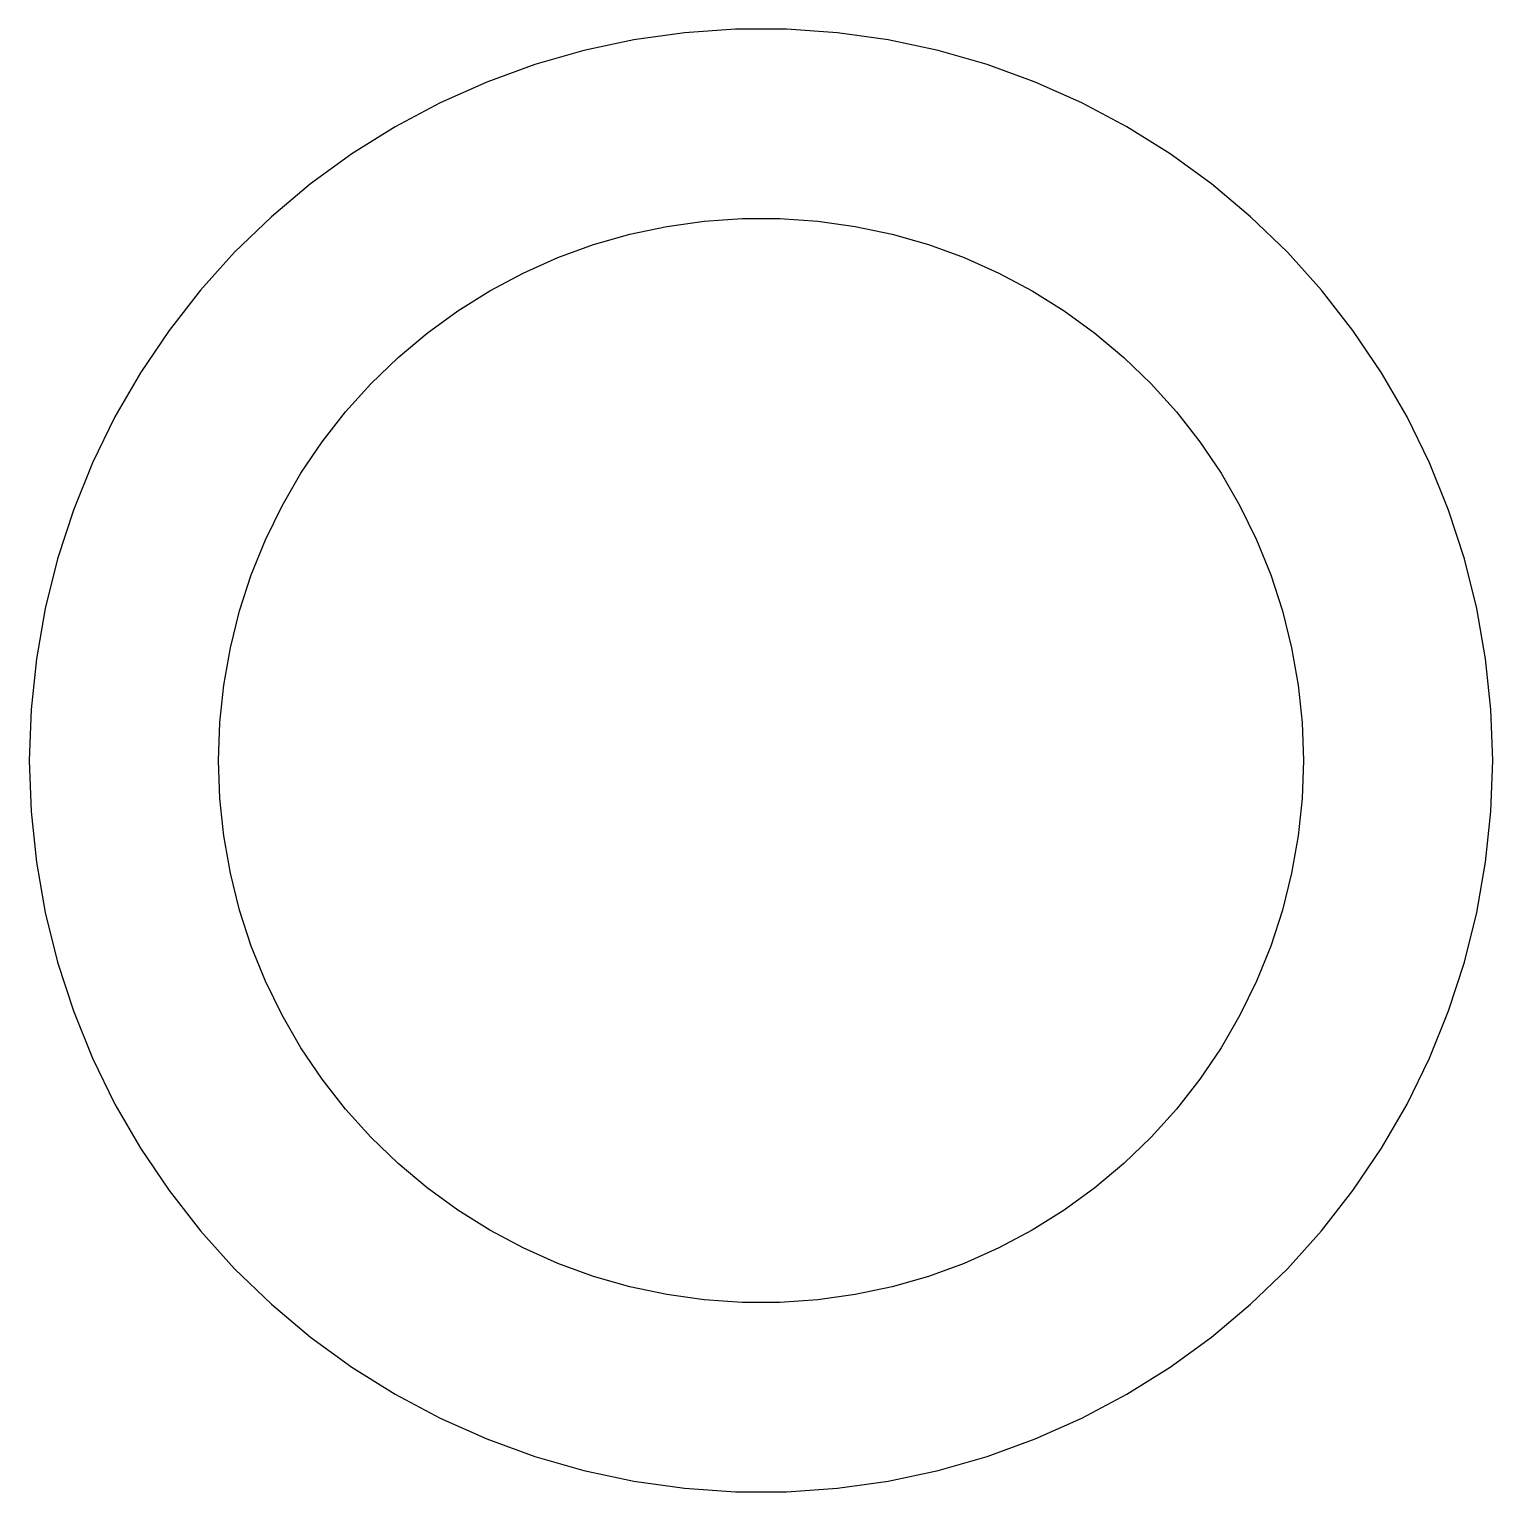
# Model space of a CAD drawing. Header units: metres. Extents: x -4.02 to 4.02, y -4.02 to 4.02.
import ezdxf

# ---------------------------------------------------------------- set-up
doc = ezdxf.new("R2010")
doc.units = ezdxf.units.M

msp = doc.modelspace()

# ---------------------------------------------------------------- linework, layer by layer
for p, q in [((-0.698065, 3.95893), (-0.972526, 3.90059)), ((-0.420204, 3.99798), (-0.698065, 3.95893)), ((-0.140295, 4.01755), (-0.420204, 3.99798)), ((0.140295, 4.01755), (-0.140295, 4.01755)), ((0.420204, 3.99798), (0.140295, 4.01755)), ((0.698065, 3.95893), (0.420204, 3.99798)), ((0.972526, 3.90059), (0.698065, 3.95893)), ((-0.972526, 3.90059), (-1.24225, 3.82325)), ((1.24225, 3.82325), (0.972526, 3.90059)), ((-1.24225, 3.82325), (-1.50592, 3.72728)), ((1.50592, 3.72728), (1.24225, 3.82325)), ((-1.50592, 3.72728), (-1.76225, 3.61315)), ((1.76225, 3.61315), (1.50592, 3.72728)), ((-1.76225, 3.61315), (-2.01, 3.48142)), ((2.01, 3.48142), (1.76225, 3.61315)), ((-2.01, 3.48142), (-2.24796, 3.33273)), ((2.24796, 3.33273), (2.01, 3.48142)), ((-2.24796, 3.33273), (-2.47496, 3.1678)), ((2.47496, 3.1678), (2.24796, 3.33273)), ((-2.47496, 3.1678), (-2.6899, 2.98744)), ((2.6899, 2.98744), (2.47496, 3.1678)), ((-2.6899, 2.98744), (-2.89175, 2.79253)), ((-0.311494, 2.96367), (-0.104, 2.97818)), ((-0.104, 2.97818), (0.104, 2.97818)), ((0.104, 2.97818), (0.311494, 2.96367)), ((2.89175, 2.79253), (2.6899, 2.98744)), ((-0.720927, 2.89148), (-0.517471, 2.93473)), ((-0.517471, 2.93473), (-0.311494, 2.96367)), ((0.311494, 2.96367), (0.517471, 2.93473)), ((0.517471, 2.93473), (0.720927, 2.89148)), ((-1.11633, 2.76301), (-0.92087, 2.83415)), ((-0.92087, 2.83415), (-0.720927, 2.89148)), ((0.720927, 2.89148), (0.92087, 2.83415)), ((0.92087, 2.83415), (1.11633, 2.76301)), ((-2.89175, 2.79253), (-3.0795, 2.58401)), ((-1.30635, 2.67841), (-1.11633, 2.76301)), ((1.11633, 2.76301), (1.30635, 2.67841)), ((3.0795, 2.58401), (2.89175, 2.79253)), ((-1.49, 2.58076), (-1.30635, 2.67841)), ((1.30635, 2.67841), (1.49, 2.58076)), ((-3.0795, 2.58401), (-3.25225, 2.3629)), ((-1.66639, 2.47053), (-1.49, 2.58076)), ((1.49, 2.58076), (1.66639, 2.47053)), ((3.25225, 2.3629), (3.0795, 2.58401)), ((-1.83467, 2.34827), (-1.66639, 2.47053)), ((1.66639, 2.47053), (1.83467, 2.34827)), ((-3.25225, 2.3629), (-3.40915, 2.13027)), ((-1.99401, 2.21457), (-1.83467, 2.34827)), ((1.83467, 2.34827), (1.99401, 2.21457)), ((3.40915, 2.13027), (3.25225, 2.3629)), ((-2.14363, 2.07008), (-1.99401, 2.21457)), ((1.99401, 2.21457), (2.14363, 2.07008)), ((-3.40915, 2.13027), (-3.54945, 1.88727)), ((3.54945, 1.88727), (3.40915, 2.13027)), ((-2.28281, 1.91551), (-2.14363, 2.07008)), ((2.14363, 2.07008), (2.28281, 1.91551)), ((-3.54945, 1.88727), (-3.67245, 1.63508)), ((-2.41087, 1.7516), (-2.28281, 1.91551)), ((2.28281, 1.91551), (2.41087, 1.7516)), ((3.67245, 1.63508), (3.54945, 1.88727)), ((-2.52718, 1.57916), (-2.41087, 1.7516)), ((2.41087, 1.7516), (2.52718, 1.57916)), ((-3.67245, 1.63508), (-3.77756, 1.37492)), ((3.77756, 1.37492), (3.67245, 1.63508)), ((-2.63118, 1.39902), (-2.52718, 1.57916)), ((2.52718, 1.57916), (2.63118, 1.39902)), ((-3.77756, 1.37492), (-3.86427, 1.10806)), ((-2.72237, 1.21207), (-2.63118, 1.39902)), ((2.63118, 1.39902), (2.72237, 1.21207)), ((3.86427, 1.10806), (3.77756, 1.37492)), ((-2.80028, 1.01922), (-2.72237, 1.21207)), ((2.72237, 1.21207), (2.80028, 1.01922)), ((-3.86427, 1.10806), (-3.93215, 0.835805)), ((3.93215, 0.835805), (3.86427, 1.10806)), ((-2.86456, 0.821399), (-2.80028, 1.01922)), ((2.80028, 1.01922), (2.86456, 0.821399)), ((-3.93215, 0.835805), (-3.98088, 0.559475)), ((-2.91488, 0.619576), (-2.86456, 0.821399)), ((2.86456, 0.821399), (2.91488, 0.619576)), ((3.98088, 0.559475), (3.93215, 0.835805)), ((-2.951, 0.414736), (-2.91488, 0.619576)), ((2.91488, 0.619576), (2.951, 0.414736)), ((-3.98088, 0.559475), (-4.01021, 0.28042)), ((4.01021, 0.28042), (3.98088, 0.559475)), ((-2.97274, 0.207873), (-2.951, 0.414736)), ((2.951, 0.414736), (2.97274, 0.207873)), ((-4.01021, 0.28042), (-4.02, 0)), ((4.02, 0), (4.01021, 0.28042)), ((-2.98, 0), (-2.97274, 0.207873)), ((2.97274, 0.207873), (2.98, 0)), ((-4.02, 0), (-4.01021, -0.28042)), ((-2.97274, -0.207873), (-2.98, 0)), ((2.98, 0), (2.97274, -0.207873)), ((4.01021, -0.28042), (4.02, 0)), ((-2.951, -0.414736), (-2.97274, -0.207873)), ((2.97274, -0.207873), (2.951, -0.414736)), ((-4.01021, -0.28042), (-3.98088, -0.559475)), ((3.98088, -0.559475), (4.01021, -0.28042)), ((-2.91488, -0.619576), (-2.951, -0.414736)), ((2.951, -0.414736), (2.91488, -0.619576)), ((-3.98088, -0.559475), (-3.93215, -0.835805)), ((3.93215, -0.835805), (3.98088, -0.559475)), ((-2.86456, -0.821399), (-2.91488, -0.619576)), ((2.91488, -0.619576), (2.86456, -0.821399)), ((-3.93215, -0.835805), (-3.86427, -1.10806)), ((-2.80028, -1.01922), (-2.86456, -0.821399)), ((2.86456, -0.821399), (2.80028, -1.01922)), ((3.86427, -1.10806), (3.93215, -0.835805)), ((-2.72237, -1.21207), (-2.80028, -1.01922)), ((2.80028, -1.01922), (2.72237, -1.21207)), ((-3.86427, -1.10806), (-3.77756, -1.37492)), ((3.77756, -1.37492), (3.86427, -1.10806)), ((-2.63118, -1.39902), (-2.72237, -1.21207)), ((2.72237, -1.21207), (2.63118, -1.39902)), ((-3.77756, -1.37492), (-3.67245, -1.63508)), ((-2.52718, -1.57916), (-2.63118, -1.39902)), ((2.63118, -1.39902), (2.52718, -1.57916)), ((3.67245, -1.63508), (3.77756, -1.37492)), ((-2.41087, -1.7516), (-2.52718, -1.57916)), ((2.52718, -1.57916), (2.41087, -1.7516)), ((-3.67245, -1.63508), (-3.54945, -1.88727)), ((3.54945, -1.88727), (3.67245, -1.63508)), ((-2.28281, -1.91551), (-2.41087, -1.7516)), ((2.41087, -1.7516), (2.28281, -1.91551)), ((-3.54945, -1.88727), (-3.40915, -2.13027)), ((-2.14363, -2.07008), (-2.28281, -1.91551)), ((2.28281, -1.91551), (2.14363, -2.07008)), ((3.40915, -2.13027), (3.54945, -1.88727)), ((-1.99401, -2.21457), (-2.14363, -2.07008)), ((2.14363, -2.07008), (1.99401, -2.21457)), ((-3.40915, -2.13027), (-3.25225, -2.3629)), ((3.25225, -2.3629), (3.40915, -2.13027)), ((-1.83467, -2.34827), (-1.99401, -2.21457)), ((1.99401, -2.21457), (1.83467, -2.34827)), ((-3.25225, -2.3629), (-3.0795, -2.58401)), ((-1.66639, -2.47053), (-1.83467, -2.34827)), ((1.83467, -2.34827), (1.66639, -2.47053)), ((3.0795, -2.58401), (3.25225, -2.3629)), ((-1.49, -2.58076), (-1.66639, -2.47053)), ((1.66639, -2.47053), (1.49, -2.58076)), ((-3.0795, -2.58401), (-2.89175, -2.79253)), ((-1.30635, -2.67841), (-1.49, -2.58076)), ((1.49, -2.58076), (1.30635, -2.67841)), ((2.89175, -2.79253), (3.0795, -2.58401)), ((-1.11633, -2.76301), (-1.30635, -2.67841)), ((1.30635, -2.67841), (1.11633, -2.76301)), ((-2.89175, -2.79253), (-2.6899, -2.98744)), ((-0.92087, -2.83415), (-1.11633, -2.76301)), ((1.11633, -2.76301), (0.92087, -2.83415)), ((2.6899, -2.98744), (2.89175, -2.79253)), ((-0.720927, -2.89148), (-0.92087, -2.83415)), ((-0.517471, -2.93473), (-0.720927, -2.89148)), ((0.720927, -2.89148), (0.517471, -2.93473)), ((0.92087, -2.83415), (0.720927, -2.89148)), ((-0.311494, -2.96367), (-0.517471, -2.93473)), ((-0.104, -2.97818), (-0.311494, -2.96367)), ((0.311494, -2.96367), (0.104, -2.97818)), ((0.517471, -2.93473), (0.311494, -2.96367)), ((-2.6899, -2.98744), (-2.47496, -3.1678)), ((0.104, -2.97818), (-0.104, -2.97818)), ((2.47496, -3.1678), (2.6899, -2.98744)), ((-2.47496, -3.1678), (-2.24796, -3.33273)), ((2.24796, -3.33273), (2.47496, -3.1678)), ((-2.24796, -3.33273), (-2.01, -3.48142)), ((2.01, -3.48142), (2.24796, -3.33273)), ((-2.01, -3.48142), (-1.76225, -3.61315)), ((1.76225, -3.61315), (2.01, -3.48142)), ((-1.76225, -3.61315), (-1.50592, -3.72728)), ((1.50592, -3.72728), (1.76225, -3.61315)), ((-1.50592, -3.72728), (-1.24225, -3.82325)), ((1.24225, -3.82325), (1.50592, -3.72728)), ((-1.24225, -3.82325), (-0.972526, -3.90059)), ((0.972526, -3.90059), (1.24225, -3.82325)), ((-0.972526, -3.90059), (-0.698065, -3.95893)), ((0.698065, -3.95893), (0.972526, -3.90059)), ((-0.698065, -3.95893), (-0.420204, -3.99798)), ((-0.420204, -3.99798), (-0.140295, -4.01755)), ((-0.140295, -4.01755), (0.140295, -4.01755)), ((0.140295, -4.01755), (0.420204, -3.99798)), ((0.420204, -3.99798), (0.698065, -3.95893))]:
    msp.add_line(p, q)

doc.saveas('drawing.dxf')
